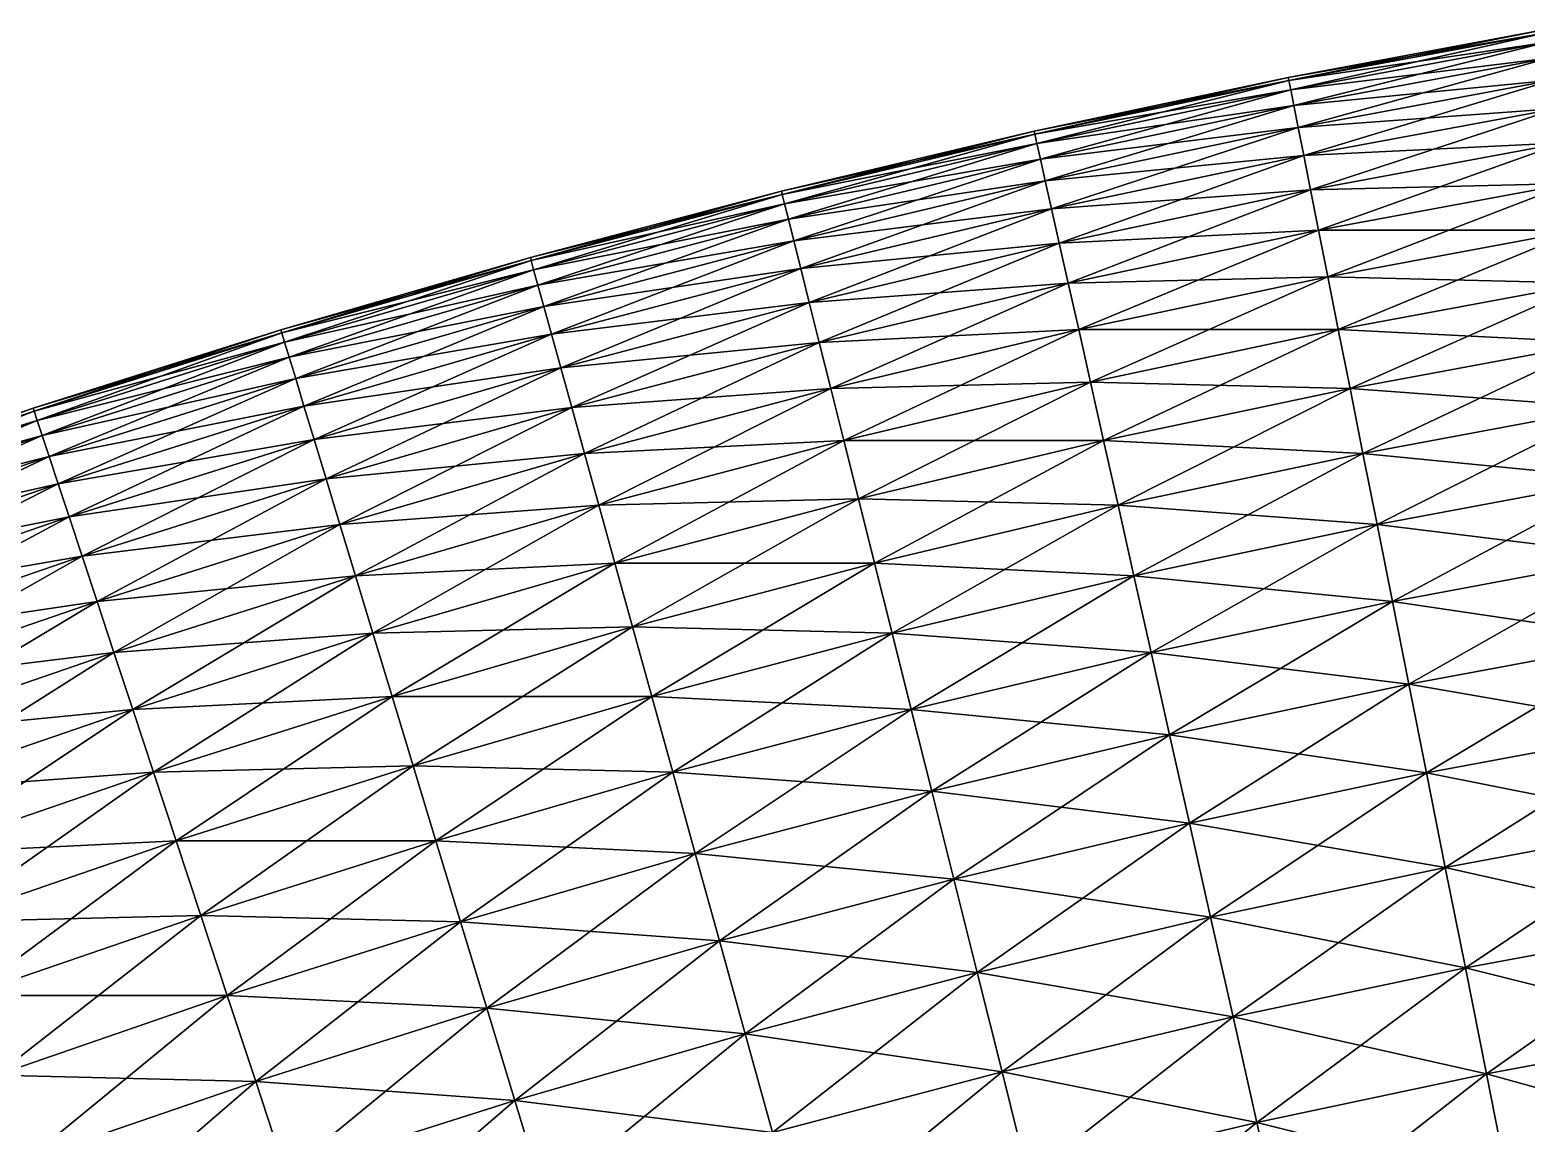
# Model space of a CAD drawing. Extents: x -1 to 0.97, y -0.99 to 0.99.
# Drawn here: x -0.3226 to -0.183, y 0.8698 to 0.9717 of the extents above; entities that cross this region are included whole.
import ezdxf

# ---------------------------------------------------------------- set-up
doc = ezdxf.new("R2010")
doc.units = 0

msp = doc.modelspace()

# ---------------------------------------------------------------- linework, layer by layer
for points in [[(-0.20524, 0.96731, 0), (-0.18136, 0.97145, 0.02438), (-0.18142, 0.97174, 0)], [(-0.20518, 0.96701, -0.02438), (-0.20524, 0.96731, 0), (-0.18142, 0.97174, 0)], [(-0.20518, 0.96701, -0.02438), (-0.18142, 0.97174, 0), (-0.18136, 0.97145, -0.02438)], [(-0.20524, 0.96731, 0), (-0.20518, 0.96701, 0.02438), (-0.18136, 0.97145, 0.02438)], [(-0.20518, 0.96701, 0.02438), (-0.18121, 0.97057, 0.04875), (-0.18136, 0.97145, 0.02438)], [(-0.205, 0.96614, -0.04875), (-0.20518, 0.96701, -0.02438), (-0.18136, 0.97145, -0.02438)], [(-0.20518, 0.96701, 0.02438), (-0.205, 0.96614, 0.04875), (-0.18121, 0.97057, 0.04875)], [(-0.205, 0.96614, -0.04875), (-0.18136, 0.97145, -0.02438), (-0.18121, 0.97057, -0.04875)], [(-0.205, 0.96614, 0.04875), (-0.18096, 0.9691, 0.07309), (-0.18121, 0.97057, 0.04875)], [(-0.20471, 0.96468, -0.07309), (-0.205, 0.96614, -0.04875), (-0.18121, 0.97057, -0.04875)], [(-0.20471, 0.96468, -0.07309), (-0.18121, 0.97057, -0.04875), (-0.18096, 0.9691, -0.07309)], [(-0.205, 0.96614, 0.04875), (-0.20471, 0.96468, 0.07309), (-0.18096, 0.9691, 0.07309)], [(-0.20471, 0.96468, 0.07309), (-0.1806, 0.96705, 0.09739), (-0.18096, 0.9691, 0.07309)], [(-0.20431, 0.96264, -0.09739), (-0.20471, 0.96468, -0.07309), (-0.18096, 0.9691, -0.07309)], [(-0.20431, 0.96264, -0.09739), (-0.18096, 0.9691, -0.07309), (-0.1806, 0.96705, -0.09739)], [(-0.22894, 0.96229, 0), (-0.20518, 0.96701, 0.02438), (-0.20524, 0.96731, 0)], [(-0.22887, 0.962, -0.02438), (-0.22894, 0.96229, 0), (-0.20524, 0.96731, 0)], [(-0.22887, 0.962, -0.02438), (-0.20524, 0.96731, 0), (-0.20518, 0.96701, -0.02438)], [(-0.22894, 0.96229, 0), (-0.22887, 0.962, 0.02438), (-0.20518, 0.96701, 0.02438)], [(-0.22887, 0.962, 0.02438), (-0.205, 0.96614, 0.04875), (-0.20518, 0.96701, 0.02438)], [(-0.22868, 0.96113, -0.04875), (-0.22887, 0.962, -0.02438), (-0.20518, 0.96701, -0.02438)], [(-0.22887, 0.962, 0.02438), (-0.22868, 0.96113, 0.04875), (-0.205, 0.96614, 0.04875)], [(-0.22868, 0.96113, -0.04875), (-0.20518, 0.96701, -0.02438), (-0.205, 0.96614, -0.04875)], [(-0.22868, 0.96113, 0.04875), (-0.20471, 0.96468, 0.07309), (-0.205, 0.96614, 0.04875)], [(-0.22835, 0.95967, -0.07309), (-0.22868, 0.96113, -0.04875), (-0.205, 0.96614, -0.04875)], [(-0.22835, 0.95967, -0.07309), (-0.205, 0.96614, -0.04875), (-0.20471, 0.96468, -0.07309)], [(-0.20471, 0.96468, 0.07309), (-0.20431, 0.96264, 0.09739), (-0.1806, 0.96705, 0.09739)], [(-0.20431, 0.96264, 0.09739), (-0.18015, 0.96442, 0.12163), (-0.1806, 0.96705, 0.09739)], [(-0.20379, 0.96002, -0.12163), (-0.20431, 0.96264, -0.09739), (-0.1806, 0.96705, -0.09739)], [(-0.20379, 0.96002, -0.12163), (-0.1806, 0.96705, -0.09739), (-0.18015, 0.96442, -0.12163)], [(-0.22868, 0.96113, 0.04875), (-0.22835, 0.95967, 0.07309), (-0.20471, 0.96468, 0.07309)], [(-0.22835, 0.95967, 0.07309), (-0.20431, 0.96264, 0.09739), (-0.20471, 0.96468, 0.07309)], [(-0.2279, 0.95765, -0.09739), (-0.22835, 0.95967, -0.07309), (-0.20471, 0.96468, -0.07309)], [(-0.2279, 0.95765, -0.09739), (-0.20471, 0.96468, -0.07309), (-0.20431, 0.96264, -0.09739)], [(-0.20431, 0.96264, 0.09739), (-0.20379, 0.96002, 0.12163), (-0.18015, 0.96442, 0.12163)], [(-0.20379, 0.96002, 0.12163), (-0.17959, 0.96121, 0.14579), (-0.18015, 0.96442, 0.12163)], [(-0.20315, 0.95682, -0.14579), (-0.20379, 0.96002, -0.12163), (-0.18015, 0.96442, -0.12163)], [(-0.20315, 0.95682, -0.14579), (-0.18015, 0.96442, -0.12163), (-0.17959, 0.96121, -0.14579)], [(-0.25251, 0.95669, 0), (-0.22887, 0.962, 0.02438), (-0.22894, 0.96229, 0)], [(-0.25244, 0.9564, -0.02438), (-0.25251, 0.95669, 0), (-0.22894, 0.96229, 0)], [(-0.25251, 0.95669, 0), (-0.25244, 0.9564, 0.02438), (-0.22887, 0.962, 0.02438)], [(-0.25244, 0.9564, -0.02438), (-0.22894, 0.96229, 0), (-0.22887, 0.962, -0.02438)], [(-0.25244, 0.9564, 0.02438), (-0.22868, 0.96113, 0.04875), (-0.22887, 0.962, 0.02438)], [(-0.25222, 0.95553, -0.04875), (-0.25244, 0.9564, -0.02438), (-0.22887, 0.962, -0.02438)], [(-0.25222, 0.95553, -0.04875), (-0.22887, 0.962, -0.02438), (-0.22868, 0.96113, -0.04875)], [(-0.22835, 0.95967, 0.07309), (-0.2279, 0.95765, 0.09739), (-0.20431, 0.96264, 0.09739)], [(-0.2279, 0.95765, 0.09739), (-0.20379, 0.96002, 0.12163), (-0.20431, 0.96264, 0.09739)], [(-0.22731, 0.95504, -0.12163), (-0.2279, 0.95765, -0.09739), (-0.20431, 0.96264, -0.09739)], [(-0.22731, 0.95504, -0.12163), (-0.20431, 0.96264, -0.09739), (-0.20379, 0.96002, -0.12163)], [(-0.25244, 0.9564, 0.02438), (-0.25222, 0.95553, 0.04875), (-0.22868, 0.96113, 0.04875)], [(-0.25222, 0.95553, 0.04875), (-0.22835, 0.95967, 0.07309), (-0.22868, 0.96113, 0.04875)], [(-0.25186, 0.95409, -0.07309), (-0.25222, 0.95553, -0.04875), (-0.22868, 0.96113, -0.04875)], [(-0.25186, 0.95409, -0.07309), (-0.22868, 0.96113, -0.04875), (-0.22835, 0.95967, -0.07309)], [(-0.20379, 0.96002, 0.12163), (-0.20315, 0.95682, 0.14579), (-0.17959, 0.96121, 0.14579)], [(-0.20315, 0.95682, 0.14579), (-0.17893, 0.95742, 0.16987), (-0.17959, 0.96121, 0.14579)], [(-0.2024, 0.95305, -0.16987), (-0.20315, 0.95682, -0.14579), (-0.17959, 0.96121, -0.14579)], [(-0.2024, 0.95305, -0.16987), (-0.17959, 0.96121, -0.14579), (-0.17893, 0.95742, -0.16987)], [(-0.25222, 0.95553, 0.04875), (-0.25186, 0.95409, 0.07309), (-0.22835, 0.95967, 0.07309)], [(-0.25186, 0.95409, 0.07309), (-0.2279, 0.95765, 0.09739), (-0.22835, 0.95967, 0.07309)], [(-0.25136, 0.95207, -0.09739), (-0.25186, 0.95409, -0.07309), (-0.22835, 0.95967, -0.07309)], [(-0.25136, 0.95207, -0.09739), (-0.22835, 0.95967, -0.07309), (-0.2279, 0.95765, -0.09739)], [(-0.2279, 0.95765, 0.09739), (-0.22731, 0.95504, 0.12163), (-0.20379, 0.96002, 0.12163)], [(-0.22731, 0.95504, 0.12163), (-0.20315, 0.95682, 0.14579), (-0.20379, 0.96002, 0.12163)], [(-0.2266, 0.95186, -0.14579), (-0.22731, 0.95504, -0.12163), (-0.20379, 0.96002, -0.12163)], [(-0.2266, 0.95186, -0.14579), (-0.20379, 0.96002, -0.12163), (-0.20315, 0.95682, -0.14579)], [(-0.25186, 0.95409, 0.07309), (-0.25136, 0.95207, 0.09739), (-0.2279, 0.95765, 0.09739)], [(-0.25136, 0.95207, 0.09739), (-0.22731, 0.95504, 0.12163), (-0.2279, 0.95765, 0.09739)], [(-0.25071, 0.94948, -0.12163), (-0.25136, 0.95207, -0.09739), (-0.2279, 0.95765, -0.09739)], [(-0.25071, 0.94948, -0.12163), (-0.2279, 0.95765, -0.09739), (-0.22731, 0.95504, -0.12163)], [(-0.27594, 0.95051, 0), (-0.25244, 0.9564, 0.02438), (-0.25251, 0.95669, 0)], [(-0.27586, 0.95022, -0.02438), (-0.27594, 0.95051, 0), (-0.25251, 0.95669, 0)], [(-0.27594, 0.95051, 0), (-0.27586, 0.95022, 0.02438), (-0.25244, 0.9564, 0.02438)], [(-0.27586, 0.95022, -0.02438), (-0.25251, 0.95669, 0), (-0.25244, 0.9564, -0.02438)], [(-0.27586, 0.95022, 0.02438), (-0.25222, 0.95553, 0.04875), (-0.25244, 0.9564, 0.02438)], [(-0.27563, 0.94936, -0.04875), (-0.27586, 0.95022, -0.02438), (-0.25244, 0.9564, -0.02438)], [(-0.27563, 0.94936, -0.04875), (-0.25244, 0.9564, -0.02438), (-0.25222, 0.95553, -0.04875)], [(-0.22731, 0.95504, 0.12163), (-0.2266, 0.95186, 0.14579), (-0.20315, 0.95682, 0.14579)], [(-0.2266, 0.95186, 0.14579), (-0.2024, 0.95305, 0.16987), (-0.20315, 0.95682, 0.14579)], [(-0.22576, 0.94811, -0.16987), (-0.2266, 0.95186, -0.14579), (-0.20315, 0.95682, -0.14579)], [(-0.22576, 0.94811, -0.16987), (-0.20315, 0.95682, -0.14579), (-0.2024, 0.95305, -0.16987)], [(-0.20315, 0.95682, 0.14579), (-0.2024, 0.95305, 0.16987), (-0.17893, 0.95742, 0.16987)], [(-0.2024, 0.95305, 0.16987), (-0.17817, 0.95305, 0.19384), (-0.17893, 0.95742, 0.16987)], [(-0.20154, 0.9487, -0.19384), (-0.2024, 0.95305, -0.16987), (-0.17893, 0.95742, -0.16987)], [(-0.20154, 0.9487, -0.19384), (-0.17893, 0.95742, -0.16987), (-0.17817, 0.95305, -0.19384)], [(-0.27586, 0.95022, 0.02438), (-0.27563, 0.94936, 0.04875), (-0.25222, 0.95553, 0.04875)], [(-0.27563, 0.94936, 0.04875), (-0.25186, 0.95409, 0.07309), (-0.25222, 0.95553, 0.04875)], [(-0.27523, 0.94793, -0.07309), (-0.27563, 0.94936, -0.04875), (-0.25222, 0.95553, -0.04875)], [(-0.27523, 0.94793, -0.07309), (-0.25222, 0.95553, -0.04875), (-0.25186, 0.95409, -0.07309)], [(-0.25136, 0.95207, 0.09739), (-0.25071, 0.94948, 0.12163), (-0.22731, 0.95504, 0.12163)], [(-0.25071, 0.94948, 0.12163), (-0.2266, 0.95186, 0.14579), (-0.22731, 0.95504, 0.12163)], [(-0.24992, 0.94632, -0.14579), (-0.25071, 0.94948, -0.12163), (-0.22731, 0.95504, -0.12163)], [(-0.24992, 0.94632, -0.14579), (-0.22731, 0.95504, -0.12163), (-0.2266, 0.95186, -0.14579)], [(-0.27563, 0.94936, 0.04875), (-0.27523, 0.94793, 0.07309), (-0.25186, 0.95409, 0.07309)], [(-0.27523, 0.94793, 0.07309), (-0.25136, 0.95207, 0.09739), (-0.25186, 0.95409, 0.07309)], [(-0.27467, 0.94593, -0.09739), (-0.27523, 0.94793, -0.07309), (-0.25186, 0.95409, -0.07309)], [(-0.27467, 0.94593, -0.09739), (-0.25186, 0.95409, -0.07309), (-0.25136, 0.95207, -0.09739)], [(-0.27523, 0.94793, 0.07309), (-0.27467, 0.94593, 0.09739), (-0.25136, 0.95207, 0.09739)], [(-0.27467, 0.94593, 0.09739), (-0.25071, 0.94948, 0.12163), (-0.25136, 0.95207, 0.09739)], [(-0.27396, 0.94335, -0.12163), (-0.27467, 0.94593, -0.09739), (-0.25136, 0.95207, -0.09739)], [(-0.27396, 0.94335, -0.12163), (-0.25136, 0.95207, -0.09739), (-0.25071, 0.94948, -0.12163)], [(-0.2266, 0.95186, 0.14579), (-0.22576, 0.94811, 0.16987), (-0.2024, 0.95305, 0.16987)], [(-0.22576, 0.94811, 0.16987), (-0.20154, 0.9487, 0.19384), (-0.2024, 0.95305, 0.16987)], [(-0.22478, 0.94378, -0.19384), (-0.22576, 0.94811, -0.16987), (-0.2024, 0.95305, -0.16987)], [(-0.22478, 0.94378, -0.19384), (-0.2024, 0.95305, -0.16987), (-0.20154, 0.9487, -0.19384)], [(-0.2024, 0.95305, 0.16987), (-0.20154, 0.9487, 0.19384), (-0.17817, 0.95305, 0.19384)], [(-0.20154, 0.9487, 0.19384), (-0.17732, 0.94811, 0.2177), (-0.17817, 0.95305, 0.19384)], [(-0.20056, 0.94378, -0.2177), (-0.20154, 0.9487, -0.19384), (-0.17817, 0.95305, -0.19384)], [(-0.20056, 0.94378, -0.2177), (-0.17817, 0.95305, -0.19384), (-0.17732, 0.94811, -0.2177)], [(-0.25071, 0.94948, 0.12163), (-0.24992, 0.94632, 0.14579), (-0.2266, 0.95186, 0.14579)], [(-0.24992, 0.94632, 0.14579), (-0.22576, 0.94811, 0.16987), (-0.2266, 0.95186, 0.14579)], [(-0.24898, 0.94259, -0.16987), (-0.24992, 0.94632, -0.14579), (-0.2266, 0.95186, -0.14579)], [(-0.24898, 0.94259, -0.16987), (-0.2266, 0.95186, -0.14579), (-0.22576, 0.94811, -0.16987)], [(-0.29921, 0.94376, 0), (-0.27586, 0.95022, 0.02438), (-0.27594, 0.95051, 0)], [(-0.29913, 0.94348, -0.02438), (-0.29921, 0.94376, 0), (-0.27594, 0.95051, 0)], [(-0.29921, 0.94376, 0), (-0.29913, 0.94348, 0.02438), (-0.27586, 0.95022, 0.02438)], [(-0.29913, 0.94348, -0.02438), (-0.27594, 0.95051, 0), (-0.27586, 0.95022, -0.02438)], [(-0.29913, 0.94348, 0.02438), (-0.27563, 0.94936, 0.04875), (-0.27586, 0.95022, 0.02438)], [(-0.29887, 0.94262, -0.04875), (-0.29913, 0.94348, -0.02438), (-0.27586, 0.95022, -0.02438)], [(-0.29913, 0.94348, 0.02438), (-0.29887, 0.94262, 0.04875), (-0.27563, 0.94936, 0.04875)], [(-0.29887, 0.94262, -0.04875), (-0.27586, 0.95022, -0.02438), (-0.27563, 0.94936, -0.04875)], [(-0.29887, 0.94262, 0.04875), (-0.27523, 0.94793, 0.07309), (-0.27563, 0.94936, 0.04875)], [(-0.29844, 0.9412, -0.07309), (-0.29887, 0.94262, -0.04875), (-0.27563, 0.94936, -0.04875)], [(-0.29844, 0.9412, -0.07309), (-0.27563, 0.94936, -0.04875), (-0.27523, 0.94793, -0.07309)], [(-0.27467, 0.94593, 0.09739), (-0.27396, 0.94335, 0.12163), (-0.25071, 0.94948, 0.12163)], [(-0.27396, 0.94335, 0.12163), (-0.24992, 0.94632, 0.14579), (-0.25071, 0.94948, 0.12163)], [(-0.27309, 0.94021, -0.14579), (-0.27396, 0.94335, -0.12163), (-0.25071, 0.94948, -0.12163)], [(-0.27309, 0.94021, -0.14579), (-0.25071, 0.94948, -0.12163), (-0.24992, 0.94632, -0.14579)], [(-0.29887, 0.94262, 0.04875), (-0.29844, 0.9412, 0.07309), (-0.27523, 0.94793, 0.07309)], [(-0.29844, 0.9412, 0.07309), (-0.27467, 0.94593, 0.09739), (-0.27523, 0.94793, 0.07309)], [(-0.29783, 0.93921, -0.09739), (-0.29844, 0.9412, -0.07309), (-0.27523, 0.94793, -0.07309)], [(-0.29783, 0.93921, -0.09739), (-0.27523, 0.94793, -0.07309), (-0.27467, 0.94593, -0.09739)], [(-0.24992, 0.94632, 0.14579), (-0.24898, 0.94259, 0.16987), (-0.22576, 0.94811, 0.16987)], [(-0.24898, 0.94259, 0.16987), (-0.22478, 0.94378, 0.19384), (-0.22576, 0.94811, 0.16987)], [(-0.2479, 0.93829, -0.19384), (-0.24898, 0.94259, -0.16987), (-0.22576, 0.94811, -0.16987)], [(-0.2479, 0.93829, -0.19384), (-0.22576, 0.94811, -0.16987), (-0.22478, 0.94378, -0.19384)], [(-0.22576, 0.94811, 0.16987), (-0.22478, 0.94378, 0.19384), (-0.20154, 0.9487, 0.19384)], [(-0.22368, 0.93888, -0.2177), (-0.22478, 0.94378, -0.19384), (-0.20154, 0.9487, -0.19384)], [(-0.22478, 0.94378, 0.19384), (-0.20056, 0.94378, 0.2177), (-0.20154, 0.9487, 0.19384)], [(-0.22368, 0.93888, -0.2177), (-0.20154, 0.9487, -0.19384), (-0.20056, 0.94378, -0.2177)], [(-0.20154, 0.9487, 0.19384), (-0.20056, 0.94378, 0.2177), (-0.17732, 0.94811, 0.2177)], [(-0.20056, 0.94378, 0.2177), (-0.17636, 0.94259, 0.24142), (-0.17732, 0.94811, 0.2177)], [(-0.19946, 0.93829, -0.24142), (-0.20056, 0.94378, -0.2177), (-0.17732, 0.94811, -0.2177)], [(-0.19946, 0.93829, -0.24142), (-0.17732, 0.94811, -0.2177), (-0.17636, 0.94259, -0.24142)], [(-0.29844, 0.9412, 0.07309), (-0.29783, 0.93921, 0.09739), (-0.27467, 0.94593, 0.09739)], [(-0.29783, 0.93921, 0.09739), (-0.27396, 0.94335, 0.12163), (-0.27467, 0.94593, 0.09739)], [(-0.29706, 0.93665, -0.12163), (-0.29783, 0.93921, -0.09739), (-0.27467, 0.94593, -0.09739)], [(-0.29706, 0.93665, -0.12163), (-0.27467, 0.94593, -0.09739), (-0.27396, 0.94335, -0.12163)], [(-0.27396, 0.94335, 0.12163), (-0.27309, 0.94021, 0.14579), (-0.24992, 0.94632, 0.14579)], [(-0.27309, 0.94021, 0.14579), (-0.24898, 0.94259, 0.16987), (-0.24992, 0.94632, 0.14579)], [(-0.27207, 0.9365, -0.16987), (-0.27309, 0.94021, -0.14579), (-0.24992, 0.94632, -0.14579)], [(-0.27207, 0.9365, -0.16987), (-0.24992, 0.94632, -0.14579), (-0.24898, 0.94259, -0.16987)], [(-0.32231, 0.93645, 0), (-0.29913, 0.94348, 0.02438), (-0.29921, 0.94376, 0)], [(-0.32222, 0.93616, -0.02438), (-0.32231, 0.93645, 0), (-0.29921, 0.94376, 0)], [(-0.32222, 0.93616, -0.02438), (-0.29921, 0.94376, 0), (-0.29913, 0.94348, -0.02438)], [(-0.24898, 0.94259, 0.16987), (-0.2479, 0.93829, 0.19384), (-0.22478, 0.94378, 0.19384)], [(-0.24669, 0.93342, -0.2177), (-0.2479, 0.93829, -0.19384), (-0.22478, 0.94378, -0.19384)], [(-0.2479, 0.93829, 0.19384), (-0.22368, 0.93888, 0.2177), (-0.22478, 0.94378, 0.19384)], [(-0.24669, 0.93342, -0.2177), (-0.22478, 0.94378, -0.19384), (-0.22368, 0.93888, -0.2177)], [(-0.22478, 0.94378, 0.19384), (-0.22368, 0.93888, 0.2177), (-0.20056, 0.94378, 0.2177)], [(-0.22246, 0.93342, -0.24142), (-0.22368, 0.93888, -0.2177), (-0.20056, 0.94378, -0.2177)], [(-0.22368, 0.93888, 0.2177), (-0.19946, 0.93829, 0.24142), (-0.20056, 0.94378, 0.2177)], [(-0.22246, 0.93342, -0.24142), (-0.20056, 0.94378, -0.2177), (-0.19946, 0.93829, -0.24142)], [(-0.20056, 0.94378, 0.2177), (-0.19946, 0.93829, 0.24142), (-0.17636, 0.94259, 0.24142)], [(-0.32231, 0.93645, 0), (-0.32222, 0.93616, 0.02438), (-0.29913, 0.94348, 0.02438)], [(-0.32222, 0.93616, 0.02438), (-0.29887, 0.94262, 0.04875), (-0.29913, 0.94348, 0.02438)], [(-0.32194, 0.93531, -0.04875), (-0.32222, 0.93616, -0.02438), (-0.29913, 0.94348, -0.02438)], [(-0.32222, 0.93616, 0.02438), (-0.32194, 0.93531, 0.04875), (-0.29887, 0.94262, 0.04875)], [(-0.32194, 0.93531, -0.04875), (-0.29913, 0.94348, -0.02438), (-0.29887, 0.94262, -0.04875)], [(-0.32194, 0.93531, 0.04875), (-0.29844, 0.9412, 0.07309), (-0.29887, 0.94262, 0.04875)], [(-0.32147, 0.9339, -0.07309), (-0.32194, 0.93531, -0.04875), (-0.29887, 0.94262, -0.04875)], [(-0.32147, 0.9339, -0.07309), (-0.29887, 0.94262, -0.04875), (-0.29844, 0.9412, -0.07309)], [(-0.29783, 0.93921, 0.09739), (-0.29706, 0.93665, 0.12163), (-0.27396, 0.94335, 0.12163)], [(-0.29706, 0.93665, 0.12163), (-0.27309, 0.94021, 0.14579), (-0.27396, 0.94335, 0.12163)], [(-0.29611, 0.93354, -0.14579), (-0.29706, 0.93665, -0.12163), (-0.27396, 0.94335, -0.12163)], [(-0.29611, 0.93354, -0.14579), (-0.27396, 0.94335, -0.12163), (-0.27309, 0.94021, -0.14579)], [(-0.27309, 0.94021, 0.14579), (-0.27207, 0.9365, 0.16987), (-0.24898, 0.94259, 0.16987)], [(-0.27207, 0.9365, 0.16987), (-0.2479, 0.93829, 0.19384), (-0.24898, 0.94259, 0.16987)], [(-0.27088, 0.93223, -0.19384), (-0.27207, 0.9365, -0.16987), (-0.24898, 0.94259, -0.16987)], [(-0.27088, 0.93223, -0.19384), (-0.24898, 0.94259, -0.16987), (-0.2479, 0.93829, -0.19384)], [(-0.19946, 0.93829, 0.24142), (-0.1753, 0.9365, 0.265), (-0.17636, 0.94259, 0.24142)], [(-0.19826, 0.93223, -0.265), (-0.19946, 0.93829, -0.24142), (-0.17636, 0.94259, -0.24142)], [(-0.19826, 0.93223, -0.265), (-0.17636, 0.94259, -0.24142), (-0.1753, 0.9365, -0.265)], [(-0.32194, 0.93531, 0.04875), (-0.32147, 0.9339, 0.07309), (-0.29844, 0.9412, 0.07309)], [(-0.32147, 0.9339, 0.07309), (-0.29783, 0.93921, 0.09739), (-0.29844, 0.9412, 0.07309)], [(-0.32082, 0.93193, -0.09739), (-0.32147, 0.9339, -0.07309), (-0.29844, 0.9412, -0.07309)], [(-0.32082, 0.93193, -0.09739), (-0.29844, 0.9412, -0.07309), (-0.29783, 0.93921, -0.09739)], [(-0.29706, 0.93665, 0.12163), (-0.29611, 0.93354, 0.14579), (-0.27309, 0.94021, 0.14579)], [(-0.29611, 0.93354, 0.14579), (-0.27207, 0.9365, 0.16987), (-0.27309, 0.94021, 0.14579)], [(-0.29499, 0.92985, -0.16987), (-0.29611, 0.93354, -0.14579), (-0.27309, 0.94021, -0.14579)], [(-0.29499, 0.92985, -0.16987), (-0.27309, 0.94021, -0.14579), (-0.27207, 0.9365, -0.16987)], [(-0.32147, 0.9339, 0.07309), (-0.32082, 0.93193, 0.09739), (-0.29783, 0.93921, 0.09739)], [(-0.32082, 0.93193, 0.09739), (-0.29706, 0.93665, 0.12163), (-0.29783, 0.93921, 0.09739)], [(-0.31998, 0.92939, -0.12163), (-0.32082, 0.93193, -0.09739), (-0.29783, 0.93921, -0.09739)], [(-0.31998, 0.92939, -0.12163), (-0.29783, 0.93921, -0.09739), (-0.29706, 0.93665, -0.12163)], [(-0.27207, 0.9365, 0.16987), (-0.27088, 0.93223, 0.19384), (-0.2479, 0.93829, 0.19384)], [(-0.26955, 0.92739, -0.2177), (-0.27088, 0.93223, -0.19384), (-0.2479, 0.93829, -0.19384)], [(-0.27088, 0.93223, 0.19384), (-0.24669, 0.93342, 0.2177), (-0.2479, 0.93829, 0.19384)], [(-0.26955, 0.92739, -0.2177), (-0.2479, 0.93829, -0.19384), (-0.24669, 0.93342, -0.2177)], [(-0.2479, 0.93829, 0.19384), (-0.24669, 0.93342, 0.2177), (-0.22368, 0.93888, 0.2177)], [(-0.24532, 0.92799, -0.24142), (-0.24669, 0.93342, -0.2177), (-0.22368, 0.93888, -0.2177)], [(-0.24669, 0.93342, 0.2177), (-0.22246, 0.93342, 0.24142), (-0.22368, 0.93888, 0.2177)], [(-0.24532, 0.92799, -0.24142), (-0.22368, 0.93888, -0.2177), (-0.22246, 0.93342, -0.24142)], [(-0.22368, 0.93888, 0.2177), (-0.22246, 0.93342, 0.24142), (-0.19946, 0.93829, 0.24142)], [(-0.2211, 0.92739, -0.265), (-0.22246, 0.93342, -0.24142), (-0.19946, 0.93829, -0.24142)], [(-0.22246, 0.93342, 0.24142), (-0.19826, 0.93223, 0.265), (-0.19946, 0.93829, 0.24142)], [(-0.2211, 0.92739, -0.265), (-0.19946, 0.93829, -0.24142), (-0.19826, 0.93223, -0.265)], [(-0.19946, 0.93829, 0.24142), (-0.19826, 0.93223, 0.265), (-0.1753, 0.9365, 0.265)], [(-0.32082, 0.93193, 0.09739), (-0.31998, 0.92939, 0.12163), (-0.29706, 0.93665, 0.12163)], [(-0.31998, 0.92939, 0.12163), (-0.29611, 0.93354, 0.14579), (-0.29706, 0.93665, 0.12163)], [(-0.31896, 0.9263, -0.14579), (-0.31998, 0.92939, -0.12163), (-0.29706, 0.93665, -0.12163)], [(-0.31896, 0.9263, -0.14579), (-0.29706, 0.93665, -0.12163), (-0.29611, 0.93354, -0.14579)], [(-0.34522, 0.92856, 0), (-0.32222, 0.93616, 0.02438), (-0.32231, 0.93645, 0)], [(-0.34512, 0.92828, -0.02438), (-0.34522, 0.92856, 0), (-0.32231, 0.93645, 0)], [(-0.34522, 0.92856, 0), (-0.34512, 0.92828, 0.02438), (-0.32222, 0.93616, 0.02438)], [(-0.34512, 0.92828, -0.02438), (-0.32231, 0.93645, 0), (-0.32222, 0.93616, -0.02438)], [(-0.34512, 0.92828, 0.02438), (-0.32194, 0.93531, 0.04875), (-0.32222, 0.93616, 0.02438)], [(-0.34482, 0.92744, -0.04875), (-0.34512, 0.92828, -0.02438), (-0.32222, 0.93616, -0.02438)], [(-0.34512, 0.92828, 0.02438), (-0.34482, 0.92744, 0.04875), (-0.32194, 0.93531, 0.04875)], [(-0.34482, 0.92744, -0.04875), (-0.32222, 0.93616, -0.02438), (-0.32194, 0.93531, -0.04875)], [(-0.34482, 0.92744, 0.04875), (-0.32147, 0.9339, 0.07309), (-0.32194, 0.93531, 0.04875)], [(-0.34432, 0.92604, -0.07309), (-0.34482, 0.92744, -0.04875), (-0.32194, 0.93531, -0.04875)], [(-0.34432, 0.92604, -0.07309), (-0.32194, 0.93531, -0.04875), (-0.32147, 0.9339, -0.07309)], [(-0.29611, 0.93354, 0.14579), (-0.29499, 0.92985, 0.16987), (-0.27207, 0.9365, 0.16987)], [(-0.29499, 0.92985, 0.16987), (-0.27088, 0.93223, 0.19384), (-0.27207, 0.9365, 0.16987)], [(-0.29371, 0.92561, -0.19384), (-0.29499, 0.92985, -0.16987), (-0.27207, 0.9365, -0.16987)], [(-0.29371, 0.92561, -0.19384), (-0.27207, 0.9365, -0.16987), (-0.27088, 0.93223, -0.19384)], [(-0.19826, 0.93223, 0.265), (-0.17415, 0.92985, 0.28842), (-0.1753, 0.9365, 0.265)], [(-0.19694, 0.92561, -0.28842), (-0.19826, 0.93223, -0.265), (-0.1753, 0.9365, -0.265)], [(-0.19694, 0.92561, -0.28842), (-0.1753, 0.9365, -0.265), (-0.17415, 0.92985, -0.28842)], [(-0.34482, 0.92744, 0.04875), (-0.34432, 0.92604, 0.07309), (-0.32147, 0.9339, 0.07309)], [(-0.34432, 0.92604, 0.07309), (-0.32082, 0.93193, 0.09739), (-0.32147, 0.9339, 0.07309)], [(-0.34362, 0.92408, -0.09739), (-0.34432, 0.92604, -0.07309), (-0.32147, 0.9339, -0.07309)], [(-0.34362, 0.92408, -0.09739), (-0.32147, 0.9339, -0.07309), (-0.32082, 0.93193, -0.09739)], [(-0.31998, 0.92939, 0.12163), (-0.31896, 0.9263, 0.14579), (-0.29611, 0.93354, 0.14579)], [(-0.31896, 0.9263, 0.14579), (-0.29499, 0.92985, 0.16987), (-0.29611, 0.93354, 0.14579)], [(-0.31775, 0.92264, -0.16987), (-0.31896, 0.9263, -0.14579), (-0.29611, 0.93354, -0.14579)], [(-0.31775, 0.92264, -0.16987), (-0.29611, 0.93354, -0.14579), (-0.29499, 0.92985, -0.16987)], [(-0.27088, 0.93223, 0.19384), (-0.26955, 0.92739, 0.2177), (-0.24669, 0.93342, 0.2177)], [(-0.26805, 0.922, -0.24142), (-0.26955, 0.92739, -0.2177), (-0.24669, 0.93342, -0.2177)], [(-0.26955, 0.92739, 0.2177), (-0.24532, 0.92799, 0.24142), (-0.24669, 0.93342, 0.2177)], [(-0.26805, 0.922, -0.24142), (-0.24669, 0.93342, -0.2177), (-0.24532, 0.92799, -0.24142)], [(-0.24669, 0.93342, 0.2177), (-0.24532, 0.92799, 0.24142), (-0.22246, 0.93342, 0.24142)], [(-0.24382, 0.922, -0.265), (-0.24532, 0.92799, -0.24142), (-0.22246, 0.93342, -0.24142)], [(-0.24532, 0.92799, 0.24142), (-0.2211, 0.92739, 0.265), (-0.22246, 0.93342, 0.24142)], [(-0.24382, 0.922, -0.265), (-0.22246, 0.93342, -0.24142), (-0.2211, 0.92739, -0.265)], [(-0.22246, 0.93342, 0.24142), (-0.2211, 0.92739, 0.265), (-0.19826, 0.93223, 0.265)], [(-0.34432, 0.92604, 0.07309), (-0.34362, 0.92408, 0.09739), (-0.32082, 0.93193, 0.09739)], [(-0.34362, 0.92408, 0.09739), (-0.31998, 0.92939, 0.12163), (-0.32082, 0.93193, 0.09739)], [(-0.34272, 0.92157, -0.12163), (-0.34362, 0.92408, -0.09739), (-0.32082, 0.93193, -0.09739)], [(-0.34272, 0.92157, -0.12163), (-0.32082, 0.93193, -0.09739), (-0.31998, 0.92939, -0.12163)], [(-0.29499, 0.92985, 0.16987), (-0.29371, 0.92561, 0.19384), (-0.27088, 0.93223, 0.19384)], [(-0.29225, 0.92081, -0.2177), (-0.29371, 0.92561, -0.19384), (-0.27088, 0.93223, -0.19384)], [(-0.29371, 0.92561, 0.19384), (-0.26955, 0.92739, 0.2177), (-0.27088, 0.93223, 0.19384)], [(-0.29225, 0.92081, -0.2177), (-0.27088, 0.93223, -0.19384), (-0.26955, 0.92739, -0.2177)], [(-0.21963, 0.92081, -0.28842), (-0.2211, 0.92739, -0.265), (-0.19826, 0.93223, -0.265)], [(-0.2211, 0.92739, 0.265), (-0.19694, 0.92561, 0.28842), (-0.19826, 0.93223, 0.265)], [(-0.21963, 0.92081, -0.28842), (-0.19826, 0.93223, -0.265), (-0.19694, 0.92561, -0.28842)], [(-0.19826, 0.93223, 0.265), (-0.19694, 0.92561, 0.28842), (-0.17415, 0.92985, 0.28842)], [(-0.31896, 0.9263, 0.14579), (-0.31775, 0.92264, 0.16987), (-0.29499, 0.92985, 0.16987)], [(-0.31775, 0.92264, 0.16987), (-0.29371, 0.92561, 0.19384), (-0.29499, 0.92985, 0.16987)], [(-0.31636, 0.91843, -0.19384), (-0.31775, 0.92264, -0.16987), (-0.29499, 0.92985, -0.16987)], [(-0.31636, 0.91843, -0.19384), (-0.29499, 0.92985, -0.16987), (-0.29371, 0.92561, -0.19384)], [(-0.19694, 0.92561, 0.28842), (-0.1729, 0.92264, 0.31167), (-0.17415, 0.92985, 0.28842)], [(-0.19552, 0.91843, -0.31167), (-0.19694, 0.92561, -0.28842), (-0.17415, 0.92985, -0.28842)], [(-0.19552, 0.91843, -0.31167), (-0.17415, 0.92985, -0.28842), (-0.1729, 0.92264, -0.31167)], [(-0.34362, 0.92408, 0.09739), (-0.34272, 0.92157, 0.12163), (-0.31998, 0.92939, 0.12163)], [(-0.34272, 0.92157, 0.12163), (-0.31896, 0.9263, 0.14579), (-0.31998, 0.92939, 0.12163)], [(-0.34162, 0.9185, -0.14579), (-0.34272, 0.92157, -0.12163), (-0.31998, 0.92939, -0.12163)], [(-0.34162, 0.9185, -0.14579), (-0.31998, 0.92939, -0.12163), (-0.31896, 0.9263, -0.14579)], [(-0.29371, 0.92561, 0.19384), (-0.29225, 0.92081, 0.2177), (-0.26955, 0.92739, 0.2177)], [(-0.29063, 0.91545, -0.24142), (-0.29225, 0.92081, -0.2177), (-0.26955, 0.92739, -0.2177)], [(-0.29225, 0.92081, 0.2177), (-0.26805, 0.922, 0.24142), (-0.26955, 0.92739, 0.2177)], [(-0.29063, 0.91545, -0.24142), (-0.26955, 0.92739, -0.2177), (-0.26805, 0.922, -0.24142)], [(-0.26955, 0.92739, 0.2177), (-0.26805, 0.922, 0.24142), (-0.24532, 0.92799, 0.24142)], [(-0.2664, 0.91604, -0.265), (-0.26805, 0.922, -0.24142), (-0.24532, 0.92799, -0.24142)], [(-0.26805, 0.922, 0.24142), (-0.24382, 0.922, 0.265), (-0.24532, 0.92799, 0.24142)], [(-0.2664, 0.91604, -0.265), (-0.24532, 0.92799, -0.24142), (-0.24382, 0.922, -0.265)], [(-0.24532, 0.92799, 0.24142), (-0.24382, 0.922, 0.265), (-0.2211, 0.92739, 0.265)], [(-0.24218, 0.91545, -0.28842), (-0.24382, 0.922, -0.265), (-0.2211, 0.92739, -0.265)], [(-0.24382, 0.922, 0.265), (-0.21963, 0.92081, 0.28842), (-0.2211, 0.92739, 0.265)], [(-0.24218, 0.91545, -0.28842), (-0.2211, 0.92739, -0.265), (-0.21963, 0.92081, -0.28842)], [(-0.2211, 0.92739, 0.265), (-0.21963, 0.92081, 0.28842), (-0.19694, 0.92561, 0.28842)], [(-0.34272, 0.92157, 0.12163), (-0.34162, 0.9185, 0.14579), (-0.31896, 0.9263, 0.14579)], [(-0.34162, 0.9185, 0.14579), (-0.31775, 0.92264, 0.16987), (-0.31896, 0.9263, 0.14579)], [(-0.34033, 0.91488, -0.16987), (-0.34162, 0.9185, -0.14579), (-0.31896, 0.9263, -0.14579)], [(-0.34033, 0.91488, -0.16987), (-0.31896, 0.9263, -0.14579), (-0.31775, 0.92264, -0.16987)], [(-0.31775, 0.92264, 0.16987), (-0.31636, 0.91843, 0.19384), (-0.29371, 0.92561, 0.19384)], [(-0.31479, 0.91367, -0.2177), (-0.31636, 0.91843, -0.19384), (-0.29371, 0.92561, -0.19384)], [(-0.31636, 0.91843, 0.19384), (-0.29225, 0.92081, 0.2177), (-0.29371, 0.92561, 0.19384)], [(-0.31479, 0.91367, -0.2177), (-0.29371, 0.92561, -0.19384), (-0.29225, 0.92081, -0.2177)], [(-0.21802, 0.91367, -0.31167), (-0.21963, 0.92081, -0.28842), (-0.19694, 0.92561, -0.28842)], [(-0.21963, 0.92081, 0.28842), (-0.19552, 0.91843, 0.31167), (-0.19694, 0.92561, 0.28842)], [(-0.21802, 0.91367, -0.31167), (-0.19694, 0.92561, -0.28842), (-0.19552, 0.91843, -0.31167)], [(-0.19694, 0.92561, 0.28842), (-0.19552, 0.91843, 0.31167), (-0.1729, 0.92264, 0.31167)], [(-0.34162, 0.9185, 0.14579), (-0.34033, 0.91488, 0.16987), (-0.31775, 0.92264, 0.16987)], [(-0.34033, 0.91488, 0.16987), (-0.31636, 0.91843, 0.19384), (-0.31775, 0.92264, 0.16987)], [(-0.33883, 0.9107, -0.19384), (-0.34033, 0.91488, -0.16987), (-0.31775, 0.92264, -0.16987)], [(-0.33883, 0.9107, -0.19384), (-0.31775, 0.92264, -0.16987), (-0.31636, 0.91843, -0.19384)], [(-0.19552, 0.91843, 0.31167), (-0.17155, 0.91488, 0.33473), (-0.1729, 0.92264, 0.31167)], [(-0.19398, 0.9107, -0.33473), (-0.19552, 0.91843, -0.31167), (-0.1729, 0.92264, -0.31167)], [(-0.19398, 0.9107, -0.33473), (-0.1729, 0.92264, -0.31167), (-0.17155, 0.91488, -0.33473)], [(-0.29225, 0.92081, 0.2177), (-0.29063, 0.91545, 0.24142), (-0.26805, 0.922, 0.24142)], [(-0.28883, 0.90954, -0.265), (-0.29063, 0.91545, -0.24142), (-0.26805, 0.922, -0.24142)], [(-0.29063, 0.91545, 0.24142), (-0.2664, 0.91604, 0.265), (-0.26805, 0.922, 0.24142)], [(-0.28883, 0.90954, -0.265), (-0.26805, 0.922, -0.24142), (-0.2664, 0.91604, -0.265)], [(-0.26805, 0.922, 0.24142), (-0.2664, 0.91604, 0.265), (-0.24382, 0.922, 0.265)], [(-0.2646, 0.90954, -0.28842), (-0.2664, 0.91604, -0.265), (-0.24382, 0.922, -0.265)], [(-0.2664, 0.91604, 0.265), (-0.24218, 0.91545, 0.28842), (-0.24382, 0.922, 0.265)], [(-0.2646, 0.90954, -0.28842), (-0.24382, 0.922, -0.265), (-0.24218, 0.91545, -0.28842)], [(-0.24382, 0.922, 0.265), (-0.24218, 0.91545, 0.28842), (-0.21963, 0.92081, 0.28842)], [(-0.31636, 0.91843, 0.19384), (-0.31479, 0.91367, 0.2177), (-0.29225, 0.92081, 0.2177)], [(-0.31303, 0.90835, -0.24142), (-0.31479, 0.91367, -0.2177), (-0.29225, 0.92081, -0.2177)], [(-0.31479, 0.91367, 0.2177), (-0.29063, 0.91545, 0.24142), (-0.29225, 0.92081, 0.2177)], [(-0.31303, 0.90835, -0.24142), (-0.29225, 0.92081, -0.2177), (-0.29063, 0.91545, -0.24142)], [(-0.24041, 0.90835, -0.31167), (-0.24218, 0.91545, -0.28842), (-0.21963, 0.92081, -0.28842)], [(-0.24218, 0.91545, 0.28842), (-0.21802, 0.91367, 0.31167), (-0.21963, 0.92081, 0.28842)], [(-0.24041, 0.90835, -0.31167), (-0.21963, 0.92081, -0.28842), (-0.21802, 0.91367, -0.31167)], [(-0.21963, 0.92081, 0.28842), (-0.21802, 0.91367, 0.31167), (-0.19552, 0.91843, 0.31167)], [(-0.34033, 0.91488, 0.16987), (-0.33883, 0.9107, 0.19384), (-0.31636, 0.91843, 0.19384)], [(-0.33714, 0.90598, -0.2177), (-0.33883, 0.9107, -0.19384), (-0.31636, 0.91843, -0.19384)], [(-0.33883, 0.9107, 0.19384), (-0.31479, 0.91367, 0.2177), (-0.31636, 0.91843, 0.19384)], [(-0.33714, 0.90598, -0.2177), (-0.31636, 0.91843, -0.19384), (-0.31479, 0.91367, -0.2177)], [(-0.2163, 0.90598, -0.33473), (-0.21802, 0.91367, -0.31167), (-0.19552, 0.91843, -0.31167)], [(-0.21802, 0.91367, 0.31167), (-0.19398, 0.9107, 0.33473), (-0.19552, 0.91843, 0.31167)], [(-0.2163, 0.90598, -0.33473), (-0.19552, 0.91843, -0.31167), (-0.19398, 0.9107, -0.33473)], [(-0.19552, 0.91843, 0.31167), (-0.19398, 0.9107, 0.33473), (-0.17155, 0.91488, 0.33473)], [(-0.29063, 0.91545, 0.24142), (-0.28883, 0.90954, 0.265), (-0.2664, 0.91604, 0.265)], [(-0.28687, 0.90308, -0.28842), (-0.28883, 0.90954, -0.265), (-0.2664, 0.91604, -0.265)], [(-0.28883, 0.90954, 0.265), (-0.2646, 0.90954, 0.28842), (-0.2664, 0.91604, 0.265)], [(-0.28687, 0.90308, -0.28842), (-0.2664, 0.91604, -0.265), (-0.2646, 0.90954, -0.28842)], [(-0.2664, 0.91604, 0.265), (-0.2646, 0.90954, 0.28842), (-0.24218, 0.91545, 0.28842)], [(-0.31479, 0.91367, 0.2177), (-0.31303, 0.90835, 0.24142), (-0.29063, 0.91545, 0.24142)], [(-0.31109, 0.90249, -0.265), (-0.31303, 0.90835, -0.24142), (-0.29063, 0.91545, -0.24142)], [(-0.31303, 0.90835, 0.24142), (-0.28883, 0.90954, 0.265), (-0.29063, 0.91545, 0.24142)], [(-0.31109, 0.90249, -0.265), (-0.29063, 0.91545, -0.24142), (-0.28883, 0.90954, -0.265)], [(-0.26265, 0.90249, -0.31167), (-0.2646, 0.90954, -0.28842), (-0.24218, 0.91545, -0.28842)], [(-0.2646, 0.90954, 0.28842), (-0.24041, 0.90835, 0.31167), (-0.24218, 0.91545, 0.28842)], [(-0.26265, 0.90249, -0.31167), (-0.24218, 0.91545, -0.28842), (-0.24041, 0.90835, -0.31167)], [(-0.24218, 0.91545, 0.28842), (-0.24041, 0.90835, 0.31167), (-0.21802, 0.91367, 0.31167)], [(-0.19398, 0.9107, 0.33473), (-0.17011, 0.90656, 0.35759), (-0.17155, 0.91488, 0.33473)], [(-0.19233, 0.90243, -0.35759), (-0.19398, 0.9107, -0.33473), (-0.17155, 0.91488, -0.33473)], [(-0.19233, 0.90243, -0.35759), (-0.17155, 0.91488, -0.33473), (-0.17011, 0.90656, -0.35759)], [(-0.33883, 0.9107, 0.19384), (-0.33714, 0.90598, 0.2177), (-0.31479, 0.91367, 0.2177)], [(-0.33526, 0.90071, -0.24142), (-0.33714, 0.90598, -0.2177), (-0.31479, 0.91367, -0.2177)], [(-0.33714, 0.90598, 0.2177), (-0.31303, 0.90835, 0.24142), (-0.31479, 0.91367, 0.2177)], [(-0.33526, 0.90071, -0.24142), (-0.31479, 0.91367, -0.2177), (-0.31303, 0.90835, -0.24142)], [(-0.23849, 0.90071, -0.33473), (-0.24041, 0.90835, -0.31167), (-0.21802, 0.91367, -0.31167)], [(-0.24041, 0.90835, 0.31167), (-0.2163, 0.90598, 0.33473), (-0.21802, 0.91367, 0.31167)], [(-0.23849, 0.90071, -0.33473), (-0.21802, 0.91367, -0.31167), (-0.2163, 0.90598, -0.33473)], [(-0.21802, 0.91367, 0.31167), (-0.2163, 0.90598, 0.33473), (-0.19398, 0.9107, 0.33473)], [(-0.21445, 0.89774, -0.35759), (-0.2163, 0.90598, -0.33473), (-0.19398, 0.9107, -0.33473)], [(-0.2163, 0.90598, 0.33473), (-0.19233, 0.90243, 0.35759), (-0.19398, 0.9107, 0.33473)], [(-0.21445, 0.89774, -0.35759), (-0.19398, 0.9107, -0.33473), (-0.19233, 0.90243, -0.35759)], [(-0.19398, 0.9107, 0.33473), (-0.19233, 0.90243, 0.35759), (-0.17011, 0.90656, 0.35759)], [(-0.31303, 0.90835, 0.24142), (-0.31109, 0.90249, 0.265), (-0.28883, 0.90954, 0.265)], [(-0.30898, 0.89608, -0.28842), (-0.31109, 0.90249, -0.265), (-0.28883, 0.90954, -0.265)], [(-0.31109, 0.90249, 0.265), (-0.28687, 0.90308, 0.28842), (-0.28883, 0.90954, 0.265)], [(-0.30898, 0.89608, -0.28842), (-0.28883, 0.90954, -0.265), (-0.28687, 0.90308, -0.28842)], [(-0.28883, 0.90954, 0.265), (-0.28687, 0.90308, 0.28842), (-0.2646, 0.90954, 0.28842)], [(-0.28475, 0.89608, -0.31167), (-0.28687, 0.90308, -0.28842), (-0.2646, 0.90954, -0.28842)], [(-0.28687, 0.90308, 0.28842), (-0.26265, 0.90249, 0.31167), (-0.2646, 0.90954, 0.28842)], [(-0.28475, 0.89608, -0.31167), (-0.2646, 0.90954, -0.28842), (-0.26265, 0.90249, -0.31167)], [(-0.2646, 0.90954, 0.28842), (-0.26265, 0.90249, 0.31167), (-0.24041, 0.90835, 0.31167)], [(-0.33714, 0.90598, 0.2177), (-0.33526, 0.90071, 0.24142), (-0.31303, 0.90835, 0.24142)], [(-0.33318, 0.89489, -0.265), (-0.33526, 0.90071, -0.24142), (-0.31303, 0.90835, -0.24142)], [(-0.33526, 0.90071, 0.24142), (-0.31109, 0.90249, 0.265), (-0.31303, 0.90835, 0.24142)], [(-0.33318, 0.89489, -0.265), (-0.31303, 0.90835, -0.24142), (-0.31109, 0.90249, -0.265)], [(-0.26055, 0.89489, -0.33473), (-0.26265, 0.90249, -0.31167), (-0.24041, 0.90835, -0.31167)], [(-0.26265, 0.90249, 0.31167), (-0.23849, 0.90071, 0.33473), (-0.24041, 0.90835, 0.31167)], [(-0.26055, 0.89489, -0.33473), (-0.24041, 0.90835, -0.31167), (-0.23849, 0.90071, -0.33473)], [(-0.24041, 0.90835, 0.31167), (-0.23849, 0.90071, 0.33473), (-0.2163, 0.90598, 0.33473)], [(-0.23644, 0.89252, -0.35759), (-0.23849, 0.90071, -0.33473), (-0.2163, 0.90598, -0.33473)], [(-0.23849, 0.90071, 0.33473), (-0.21445, 0.89774, 0.35759), (-0.2163, 0.90598, 0.33473)], [(-0.23644, 0.89252, -0.35759), (-0.2163, 0.90598, -0.33473), (-0.21445, 0.89774, -0.35759)], [(-0.2163, 0.90598, 0.33473), (-0.21445, 0.89774, 0.35759), (-0.19233, 0.90243, 0.35759)], [(-0.19233, 0.90243, 0.35759), (-0.16857, 0.8977, 0.38023), (-0.17011, 0.90656, 0.35759)], [(-0.19058, 0.8936, -0.38023), (-0.19233, 0.90243, -0.35759), (-0.17011, 0.90656, -0.35759)], [(-0.19058, 0.8936, -0.38023), (-0.17011, 0.90656, -0.35759), (-0.16857, 0.8977, -0.38023)], [(-0.33526, 0.90071, 0.24142), (-0.33318, 0.89489, 0.265), (-0.31109, 0.90249, 0.265)], [(-0.3309, 0.88854, -0.28842), (-0.33318, 0.89489, -0.265), (-0.31109, 0.90249, -0.265)], [(-0.33318, 0.89489, 0.265), (-0.30898, 0.89608, 0.28842), (-0.31109, 0.90249, 0.265)], [(-0.3309, 0.88854, -0.28842), (-0.31109, 0.90249, -0.265), (-0.30898, 0.89608, -0.28842)], [(-0.31109, 0.90249, 0.265), (-0.30898, 0.89608, 0.28842), (-0.28687, 0.90308, 0.28842)], [(-0.30668, 0.88913, -0.31167), (-0.30898, 0.89608, -0.28842), (-0.28687, 0.90308, -0.28842)], [(-0.30898, 0.89608, 0.28842), (-0.28475, 0.89608, 0.31167), (-0.28687, 0.90308, 0.28842)], [(-0.30668, 0.88913, -0.31167), (-0.28687, 0.90308, -0.28842), (-0.28475, 0.89608, -0.31167)], [(-0.28687, 0.90308, 0.28842), (-0.28475, 0.89608, 0.31167), (-0.26265, 0.90249, 0.31167)], [(-0.28246, 0.88854, -0.33473), (-0.28475, 0.89608, -0.31167), (-0.26265, 0.90249, -0.31167)], [(-0.28475, 0.89608, 0.31167), (-0.26055, 0.89489, 0.33473), (-0.26265, 0.90249, 0.31167)], [(-0.28246, 0.88854, -0.33473), (-0.26265, 0.90249, -0.31167), (-0.26055, 0.89489, -0.33473)], [(-0.26265, 0.90249, 0.31167), (-0.26055, 0.89489, 0.33473), (-0.23849, 0.90071, 0.33473)], [(-0.21248, 0.88897, -0.38023), (-0.21445, 0.89774, -0.35759), (-0.19233, 0.90243, -0.35759)], [(-0.21445, 0.89774, 0.35759), (-0.19058, 0.8936, 0.38023), (-0.19233, 0.90243, 0.35759)], [(-0.21248, 0.88897, -0.38023), (-0.19233, 0.90243, -0.35759), (-0.19058, 0.8936, -0.38023)], [(-0.19233, 0.90243, 0.35759), (-0.19058, 0.8936, 0.38023), (-0.16857, 0.8977, 0.38023)], [(-0.2583, 0.88676, -0.35759), (-0.26055, 0.89489, -0.33473), (-0.23849, 0.90071, -0.33473)], [(-0.26055, 0.89489, 0.33473), (-0.23644, 0.89252, 0.35759), (-0.23849, 0.90071, 0.33473)], [(-0.2583, 0.88676, -0.35759), (-0.23849, 0.90071, -0.33473), (-0.23644, 0.89252, -0.35759)], [(-0.23849, 0.90071, 0.33473), (-0.23644, 0.89252, 0.35759), (-0.21445, 0.89774, 0.35759)], [(-0.23425, 0.88379, -0.38023), (-0.23644, 0.89252, -0.35759), (-0.21445, 0.89774, -0.35759)], [(-0.23644, 0.89252, 0.35759), (-0.21248, 0.88897, 0.38023), (-0.21445, 0.89774, 0.35759)], [(-0.23425, 0.88379, -0.38023), (-0.21445, 0.89774, -0.35759), (-0.21248, 0.88897, -0.38023)], [(-0.21445, 0.89774, 0.35759), (-0.21248, 0.88897, 0.38023), (-0.19058, 0.8936, 0.38023)], [(-0.19058, 0.8936, 0.38023), (-0.16694, 0.88829, 0.40265), (-0.16857, 0.8977, 0.38023)], [(-0.18871, 0.88424, -0.40265), (-0.19058, 0.8936, -0.38023), (-0.16857, 0.8977, -0.38023)], [(-0.18871, 0.88424, -0.40265), (-0.16857, 0.8977, -0.38023), (-0.16694, 0.88829, -0.40265)], [(-0.33318, 0.89489, 0.265), (-0.3309, 0.88854, 0.28842), (-0.30898, 0.89608, 0.28842)], [(-0.32844, 0.88165, -0.31167), (-0.3309, 0.88854, -0.28842), (-0.30898, 0.89608, -0.28842)], [(-0.3309, 0.88854, 0.28842), (-0.30668, 0.88913, 0.31167), (-0.30898, 0.89608, 0.28842)], [(-0.32844, 0.88165, -0.31167), (-0.30898, 0.89608, -0.28842), (-0.30668, 0.88913, -0.31167)], [(-0.30898, 0.89608, 0.28842), (-0.30668, 0.88913, 0.31167), (-0.28475, 0.89608, 0.31167)], [(-0.30421, 0.88165, -0.33473), (-0.30668, 0.88913, -0.31167), (-0.28475, 0.89608, -0.31167)], [(-0.30668, 0.88913, 0.31167), (-0.28246, 0.88854, 0.33473), (-0.28475, 0.89608, 0.31167)], [(-0.30421, 0.88165, -0.33473), (-0.28475, 0.89608, -0.31167), (-0.28246, 0.88854, -0.33473)], [(-0.28475, 0.89608, 0.31167), (-0.28246, 0.88854, 0.33473), (-0.26055, 0.89489, 0.33473)], [(-0.28001, 0.88046, -0.35759), (-0.28246, 0.88854, -0.33473), (-0.26055, 0.89489, -0.33473)], [(-0.28246, 0.88854, 0.33473), (-0.2583, 0.88676, 0.35759), (-0.26055, 0.89489, 0.33473)], [(-0.28001, 0.88046, -0.35759), (-0.26055, 0.89489, -0.33473), (-0.2583, 0.88676, -0.35759)], [(-0.26055, 0.89489, 0.33473), (-0.2583, 0.88676, 0.35759), (-0.23644, 0.89252, 0.35759)], [(-0.21038, 0.87965, -0.40265), (-0.21248, 0.88897, -0.38023), (-0.19058, 0.8936, -0.38023)], [(-0.21248, 0.88897, 0.38023), (-0.18871, 0.88424, 0.40265), (-0.19058, 0.8936, 0.38023)], [(-0.21038, 0.87965, -0.40265), (-0.19058, 0.8936, -0.38023), (-0.18871, 0.88424, -0.40265)], [(-0.19058, 0.8936, 0.38023), (-0.18871, 0.88424, 0.40265), (-0.16694, 0.88829, 0.40265)], [(-0.2559, 0.87809, -0.38023), (-0.2583, 0.88676, -0.35759), (-0.23644, 0.89252, -0.35759)], [(-0.2583, 0.88676, 0.35759), (-0.23425, 0.88379, 0.38023), (-0.23644, 0.89252, 0.35759)], [(-0.2559, 0.87809, -0.38023), (-0.23644, 0.89252, -0.35759), (-0.23425, 0.88379, -0.38023)], [(-0.23644, 0.89252, 0.35759), (-0.23425, 0.88379, 0.38023), (-0.21248, 0.88897, 0.38023)], [(-0.3309, 0.88854, 0.28842), (-0.32844, 0.88165, 0.31167), (-0.30668, 0.88913, 0.31167)], [(-0.32578, 0.87423, -0.33473), (-0.32844, 0.88165, -0.31167), (-0.30668, 0.88913, -0.31167)], [(-0.32844, 0.88165, 0.31167), (-0.30421, 0.88165, 0.33473), (-0.30668, 0.88913, 0.31167)], [(-0.32578, 0.87423, -0.33473), (-0.30668, 0.88913, -0.31167), (-0.30421, 0.88165, -0.33473)], [(-0.30668, 0.88913, 0.31167), (-0.30421, 0.88165, 0.33473), (-0.28246, 0.88854, 0.33473)], [(-0.30156, 0.87363, -0.35759), (-0.30421, 0.88165, -0.33473), (-0.28246, 0.88854, -0.33473)], [(-0.30421, 0.88165, 0.33473), (-0.28001, 0.88046, 0.35759), (-0.28246, 0.88854, 0.33473)], [(-0.30156, 0.87363, -0.35759), (-0.28246, 0.88854, -0.33473), (-0.28001, 0.88046, -0.35759)], [(-0.28246, 0.88854, 0.33473), (-0.28001, 0.88046, 0.35759), (-0.2583, 0.88676, 0.35759)], [(-0.23193, 0.87453, -0.40265), (-0.23425, 0.88379, -0.38023), (-0.21248, 0.88897, -0.38023)], [(-0.23425, 0.88379, 0.38023), (-0.21038, 0.87965, 0.40265), (-0.21248, 0.88897, 0.38023)], [(-0.23193, 0.87453, -0.40265), (-0.21248, 0.88897, -0.38023), (-0.21038, 0.87965, -0.40265)], [(-0.21248, 0.88897, 0.38023), (-0.21038, 0.87965, 0.40265), (-0.18871, 0.88424, 0.40265)], [(-0.18871, 0.88424, 0.40265), (-0.16521, 0.87835, 0.42482), (-0.16694, 0.88829, 0.40265)], [(-0.18674, 0.87434, -0.42482), (-0.18871, 0.88424, -0.40265), (-0.16694, 0.88829, -0.40265)], [(-0.18674, 0.87434, -0.42482), (-0.16694, 0.88829, -0.40265), (-0.16521, 0.87835, -0.42482)], [(-0.2774, 0.87185, -0.38023), (-0.28001, 0.88046, -0.35759), (-0.2583, 0.88676, -0.35759)], [(-0.28001, 0.88046, 0.35759), (-0.2559, 0.87809, 0.38023), (-0.2583, 0.88676, 0.35759)], [(-0.2774, 0.87185, -0.38023), (-0.2583, 0.88676, -0.35759), (-0.2559, 0.87809, -0.38023)], [(-0.2583, 0.88676, 0.35759), (-0.2559, 0.87809, 0.38023), (-0.23425, 0.88379, 0.38023)], [(-0.25335, 0.86888, -0.40265), (-0.2559, 0.87809, -0.38023), (-0.23425, 0.88379, -0.38023)], [(-0.2559, 0.87809, 0.38023), (-0.23193, 0.87453, 0.40265), (-0.23425, 0.88379, 0.38023)], [(-0.25335, 0.86888, -0.40265), (-0.23425, 0.88379, -0.38023), (-0.23193, 0.87453, -0.40265)], [(-0.23425, 0.88379, 0.38023), (-0.23193, 0.87453, 0.40265), (-0.21038, 0.87965, 0.40265)], [(-0.20817, 0.8698, -0.42482), (-0.21038, 0.87965, -0.40265), (-0.18871, 0.88424, -0.40265)], [(-0.21038, 0.87965, 0.40265), (-0.18674, 0.87434, 0.42482), (-0.18871, 0.88424, 0.40265)], [(-0.20817, 0.8698, -0.42482), (-0.18871, 0.88424, -0.40265), (-0.18674, 0.87434, -0.42482)], [(-0.18871, 0.88424, 0.40265), (-0.18674, 0.87434, 0.42482), (-0.16521, 0.87835, 0.42482)], [(-0.32844, 0.88165, 0.31167), (-0.32578, 0.87423, 0.33473), (-0.30421, 0.88165, 0.33473)], [(-0.32294, 0.86628, -0.35759), (-0.32578, 0.87423, -0.33473), (-0.30421, 0.88165, -0.33473)], [(-0.32578, 0.87423, 0.33473), (-0.30156, 0.87363, 0.35759), (-0.30421, 0.88165, 0.33473)], [(-0.32294, 0.86628, -0.35759), (-0.30421, 0.88165, -0.33473), (-0.30156, 0.87363, -0.35759)], [(-0.30421, 0.88165, 0.33473), (-0.30156, 0.87363, 0.35759), (-0.28001, 0.88046, 0.35759)], [(-0.29874, 0.86509, -0.38023), (-0.30156, 0.87363, -0.35759), (-0.28001, 0.88046, -0.35759)], [(-0.30156, 0.87363, 0.35759), (-0.2774, 0.87185, 0.38023), (-0.28001, 0.88046, 0.35759)], [(-0.29874, 0.86509, -0.38023), (-0.28001, 0.88046, -0.35759), (-0.2774, 0.87185, -0.38023)], [(-0.28001, 0.88046, 0.35759), (-0.2774, 0.87185, 0.38023), (-0.2559, 0.87809, 0.38023)], [(-0.22948, 0.86474, -0.42482), (-0.23193, 0.87453, -0.40265), (-0.21038, 0.87965, -0.40265)], [(-0.23193, 0.87453, 0.40265), (-0.20817, 0.8698, 0.42482), (-0.21038, 0.87965, 0.40265)], [(-0.22948, 0.86474, -0.42482), (-0.21038, 0.87965, -0.40265), (-0.20817, 0.8698, -0.42482)], [(-0.21038, 0.87965, 0.40265), (-0.20817, 0.8698, 0.42482), (-0.18674, 0.87434, 0.42482)], [(-0.27463, 0.86271, -0.40265), (-0.2774, 0.87185, -0.38023), (-0.2559, 0.87809, -0.38023)], [(-0.2774, 0.87185, 0.38023), (-0.25335, 0.86888, 0.40265), (-0.2559, 0.87809, 0.38023)], [(-0.27463, 0.86271, -0.40265), (-0.2559, 0.87809, -0.38023), (-0.25335, 0.86888, -0.40265)], [(-0.2559, 0.87809, 0.38023), (-0.25335, 0.86888, 0.40265), (-0.23193, 0.87453, 0.40265)], [(-0.18674, 0.87434, 0.42482), (-0.16339, 0.86788, 0.44673), (-0.16521, 0.87835, 0.42482)], [(-0.18467, 0.86392, -0.44673), (-0.18674, 0.87434, -0.42482), (-0.16521, 0.87835, -0.42482)], [(-0.18467, 0.86392, -0.44673), (-0.16521, 0.87835, -0.42482), (-0.16339, 0.86788, -0.44673)], [(-0.32578, 0.87423, 0.33473), (-0.32294, 0.86628, 0.35759), (-0.30156, 0.87363, 0.35759)], [(-0.25066, 0.85916, -0.42482), (-0.25335, 0.86888, -0.40265), (-0.23193, 0.87453, -0.40265)], [(-0.25335, 0.86888, 0.40265), (-0.22948, 0.86474, 0.42482), (-0.23193, 0.87453, 0.40265)], [(-0.25066, 0.85916, -0.42482), (-0.23193, 0.87453, -0.40265), (-0.22948, 0.86474, -0.42482)], [(-0.23193, 0.87453, 0.40265), (-0.22948, 0.86474, 0.42482), (-0.20817, 0.8698, 0.42482)], [(-0.20584, 0.85943, -0.44673), (-0.20817, 0.8698, -0.42482), (-0.18674, 0.87434, -0.42482)], [(-0.20817, 0.8698, 0.42482), (-0.18467, 0.86392, 0.44673), (-0.18674, 0.87434, 0.42482)], [(-0.20584, 0.85943, -0.44673), (-0.18674, 0.87434, -0.42482), (-0.18467, 0.86392, -0.44673)], [(-0.18674, 0.87434, 0.42482), (-0.18467, 0.86392, 0.44673), (-0.16339, 0.86788, 0.44673)], [(-0.31991, 0.85781, -0.38023), (-0.32294, 0.86628, -0.35759), (-0.30156, 0.87363, -0.35759)], [(-0.32294, 0.86628, 0.35759), (-0.29874, 0.86509, 0.38023), (-0.30156, 0.87363, 0.35759)], [(-0.31991, 0.85781, -0.38023), (-0.30156, 0.87363, -0.35759), (-0.29874, 0.86509, -0.38023)], [(-0.30156, 0.87363, 0.35759), (-0.29874, 0.86509, 0.38023), (-0.2774, 0.87185, 0.38023)], [(-0.29575, 0.85603, -0.40265), (-0.29874, 0.86509, -0.38023), (-0.2774, 0.87185, -0.38023)], [(-0.29874, 0.86509, 0.38023), (-0.27463, 0.86271, 0.40265), (-0.2774, 0.87185, 0.38023)], [(-0.29575, 0.85603, -0.40265), (-0.2774, 0.87185, -0.38023), (-0.27463, 0.86271, -0.40265)], [(-0.2774, 0.87185, 0.38023), (-0.27463, 0.86271, 0.40265), (-0.25335, 0.86888, 0.40265)], [(-0.2269, 0.85443, -0.44673), (-0.22948, 0.86474, -0.42482), (-0.20817, 0.8698, -0.42482)], [(-0.22948, 0.86474, 0.42482), (-0.20584, 0.85943, 0.44673), (-0.20817, 0.8698, 0.42482)], [(-0.2269, 0.85443, -0.44673), (-0.20817, 0.8698, -0.42482), (-0.20584, 0.85943, -0.44673)], [(-0.20817, 0.8698, 0.42482), (-0.20584, 0.85943, 0.44673), (-0.18467, 0.86392, 0.44673)]]:
    msp.add_3dface(points)

doc.saveas('drawing.dxf')
